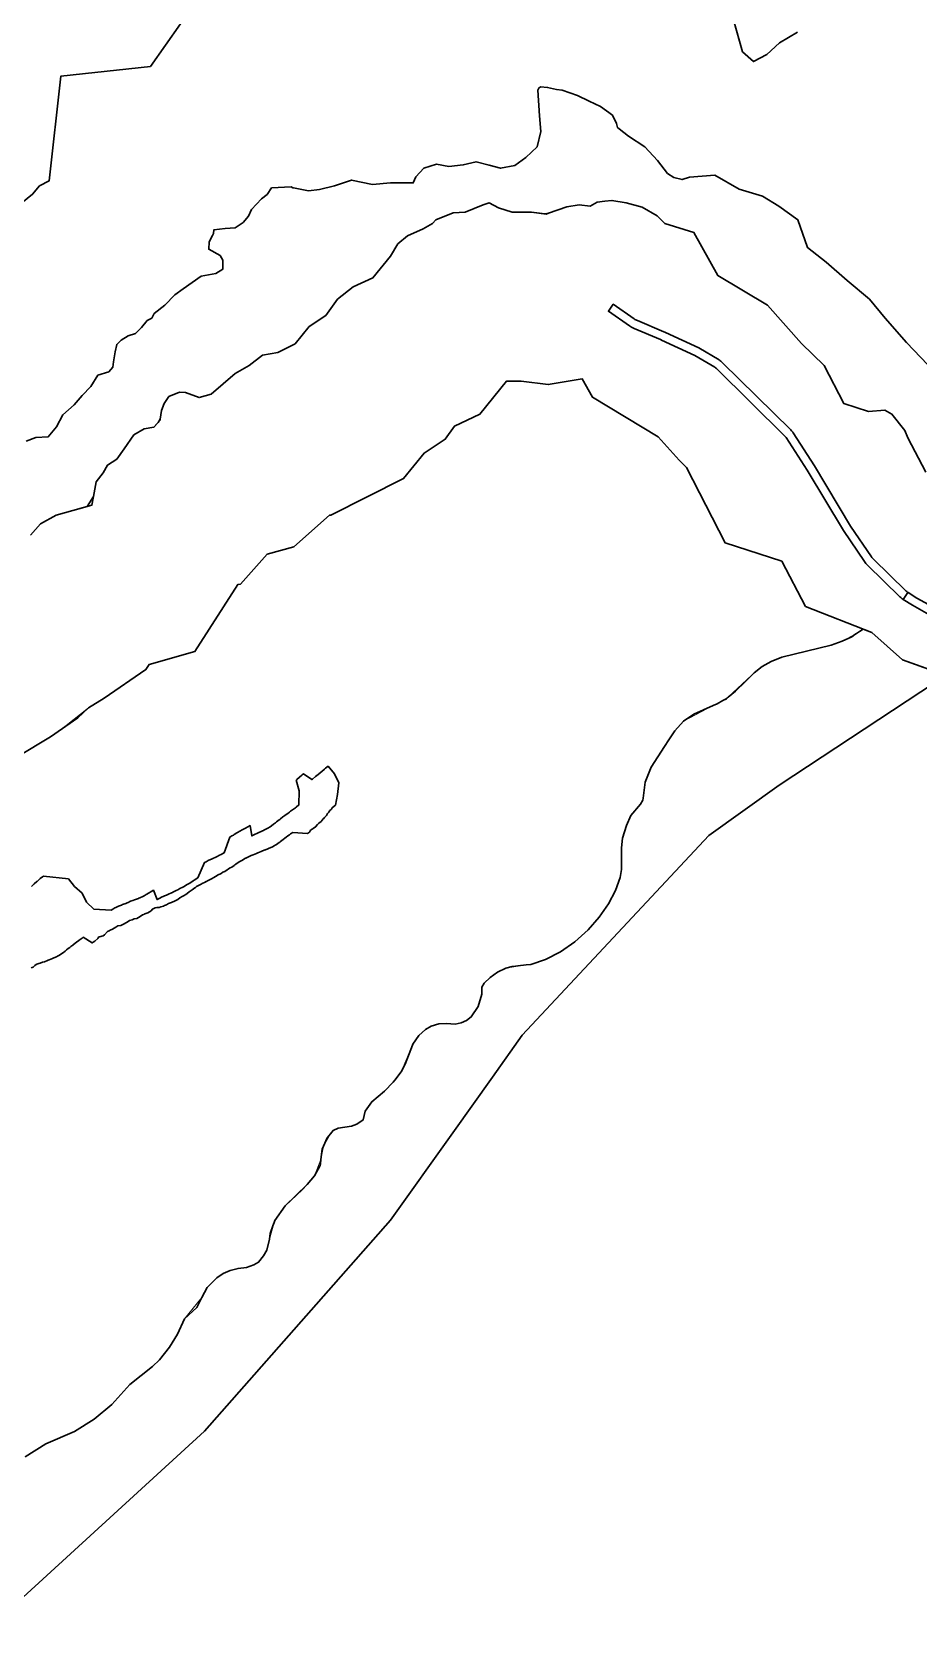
# Model space of a CAD drawing. Header units: millimetres. Extents: x 234550 to 240984, y 469077 to 474234.
# Drawn here: x 240563.2 to 240720.6, y 469108.1 to 469393.1 of the extents above; entities that cross this region are included whole.
import ezdxf

# ---------------------------------------------------------------- set-up
doc = ezdxf.new("R2010")
doc.units = ezdxf.units.MM
for name, color, linetype, lineweight in [('_Proposed institutional precinct_hatch', 150, 'Continuous', 0), ('_Proposed_footpath hatch', 161, 'Continuous', 30), ('E1', 108, 'Continuous', 30)]:
    doc.layers.add(name, color=color, linetype=linetype, lineweight=lineweight)
doc.layers.add('water', color=140, linetype='Continuous', lineweight=30, true_color=0x00cdfe)

msp = doc.modelspace()

# ---------------------------------------------------------------- linework, layer by layer
at = {"layer": '_Proposed institutional precinct_hatch'}
for points in [[(240628.68, 469208.46), (240628.68, 469208.46), (240630.71, 469213.19), (240630.8, 469213.41), (240631.86, 469214.94), (240633.03, 469216), (240634.01, 469216.59), (240635.41, 469216.97), (240636.72, 469217.08), (240638.26, 469216.94), (240639.34, 469217.17), (240640.29, 469217.6), (240641.11, 469218.22), (240642.38, 469220.05), (240643.02, 469222.24), (240643.02, 469223.51), (240643.43, 469224.23), (240644.5, 469225.2), (240645.79, 469226.16), (240647.25, 469226.9), (240650.91, 469227.45), (240651.7, 469227.53), (240654.32, 469228.44), (240656.96, 469229.8), (240659.52, 469231.58), (240661.86, 469233.67), (240663.85, 469235.92), (240665.51, 469238.3), (240666.76, 469240.67), (240667.57, 469242.98), (240667.79, 469244.43), (240667.78, 469248.26), (240668, 469249.97), (240668.67, 469252.23), (240669.48, 469253.99), (240671.15, 469255.99), (240671.64, 469257.06), (240672.02, 469259.92), (240673.08, 469262.57), (240676.21, 469267.45), (240677.29, 469269.02), (240678.79, 469270.71), (240684.08, 469273.5), (240685.79, 469274.38), (240686.71, 469274.98), (240690.85, 469278.85), (240691.31, 469279.3), (240692.76, 469280.45), (240694.35, 469281.35), (240696.22, 469282.1), (240704.98, 469284.24), (240706.96, 469284.93), (240709.52, 469286.31), (240710.05, 469286.66), (240710.69, 469287.07), (240700.46, 469291.11), (240696.22, 469299.15), (240686.19, 469302.4), (240679.31, 469315.8), (240678.01, 469317.07), (240674.31, 469321.24), (240662.64, 469328.24), (240660.82, 469331.5), (240654.81, 469330.49), (240649.97, 469331.09), (240647.42, 469331.09), (240642.65, 469325.23), (240638.17, 469323.13), (240636.53, 469320.83), (240632.77, 469318.33), (240629.1, 469313.83), (240616.21, 469307.32), (240616.01, 469307.29), (240609.65, 469301.72), (240604.93, 469300.41), (240600.2, 469295.08), (240599.72, 469295), (240592.06, 469283.12), (240583.96, 469280.81), (240583.4, 469279.91), (240576, 469274.85), (240573.2, 469273.09), (240568.12, 469269.1), (240566.49, 469267.96), (240560.67, 469264.47)], [(240561.98, 469140.11), (240565.67, 469142.44), (240570.75, 469144.64), (240574.25, 469146.83), (240577.36, 469149.38), (240580.58, 469152.94), (240584.58, 469156.15), (240585.83, 469157.34), (240587.62, 469159.6), (240589.04, 469161.91), (240590.23, 469164.62), (240593.34, 469168.38), (240594.29, 469170.21), (240595.99, 469171.9), (240597.13, 469172.64), (240598.38, 469173.2), (240599.75, 469173.57), (240601.23, 469173.76), (240602.57, 469174.22), (240603.4, 469174.66), (240604.29, 469175.78), (240604.87, 469176.82), (240605.31, 469178.74), (240606.16, 469181.73), (240606.3, 469182.1), (240608.11, 469184.71), (240612.03, 469188.49), (240613.35, 469189.99), (240614.47, 469192.91), (240614.93, 469195.26), (240616.14, 469197.47), (240616.62, 469198.05), (240617.51, 469198.48), (240619.86, 469198.85), (240620.81, 469199.19), (240621.95, 469199.95), (240622.33, 469201.48), (240623.47, 469203.13), (240625.76, 469205.03), (240627.28, 469206.65)]]:
    msp.add_lwpolyline(points, dxfattribs=at)
at = {"layer": '_Proposed_footpath hatch'}
msp.add_lwpolyline([(240708.44, 469305.38), (240702.04, 469316.09), (240698.28, 469321.91, 0.058545), (240697.83, 469322.44), (240685.69, 469334.45, 0.059613), (240685.12, 469334.87), (240681.52, 469337), (240675.63, 469339.72, 0.031457), (240675.29, 469339.89), (240670.61, 469341.86, -0.05303), (240670.05, 469342.17), (240666.34, 469344.76), (240665.48, 469343.53), (240669.19, 469340.94, 0.05303), (240670.02, 469340.48), (240674.71, 469338.51, -0.040921), (240674.92, 469338.39), (240680.82, 469335.66), (240684.36, 469333.58, -0.058721), (240684.64, 469333.37), (240696.79, 469321.37, -0.060274), (240697.02, 469321.09), (240700.77, 469315.3), (240707.17, 469304.57), (240710.9, 469299.1, 0.049559), (240711.47, 469298.42), (240717.21, 469292.8, 0.038263), (240717.75, 469292.37), (240718.62, 469293.6, -0.039585), (240718.24, 469293.89), (240712.52, 469299.49, -0.049559), (240712.14, 469299.94)], format="xyb", close=True, dxfattribs=at)
msp.add_lwpolyline([(240722.35, 469289.69), (240719.43, 469291.31), (240717.75, 469292.37), (240718.62, 469293.6, 0.002299), (240718.64, 469293.59), (240720.19, 469292.6), (240722.91, 469291.1)], format="xyb", dxfattribs=at)
at = {"layer": 'E1'}
for points in [[(240561.38, 469362.77), (240563.3, 469364.3), (240564.55, 469365.78), (240566.24, 469366.65), (240568.34, 469385.28), (240584.2, 469386.96), (240589.53, 469394.53)], [(240687.68, 469395.24), (240689.27, 469389.61), (240691.21, 469387.86), (240693.6, 469389.13), (240695.81, 469391.17), (240699.02, 469393.1)], [(240721.81, 469314.94), (240718.58, 469321.06), (240718.05, 469322.32), (240715.77, 469325.26), (240714.52, 469325.96), (240711.6, 469325.7), (240707.23, 469327.12), (240703.75, 469333.88), (240699.71, 469337.81), (240693.7, 469344.59), (240684.92, 469349.86), (240680.65, 469357.5), (240675.5, 469359.11), (240674.15, 469360.45), (240671.46, 469361.99), (240668.6, 469362.77), (240666.11, 469363.2), (240664.86, 469363.05), (240663.47, 469362.87), (240662.25, 469362.16), (240660.3, 469362.42), (240658.09, 469362.06), (240654.87, 469360.92), (240654.45, 469360.77), (240651.84, 469361.09), (240648.41, 469361.09), (240645.99, 469361.86), (240644.31, 469362.75), (240643.24, 469362.41), (240640.05, 469361.13), (240637.91, 469360.97), (240634.88, 469359.78), (240634.24, 469359.09), (240632.62, 469358.14), (240629.85, 469356.9), (240628.13, 469355.48), (240626.8, 469353.29), (240623.7, 469349.48), (240620.19, 469347.84), (240617.39, 469345.64), (240615.32, 469342.75), (240612.39, 469340.79), (240609.89, 469337.74), (240606.83, 469336.19), (240604.12, 469335.75), (240601.72, 469333.88), (240599.26, 469332.44), (240597.12, 469330.63), (240595.01, 469328.78), (240592.88, 469328.19), (240590.46, 469329.11), (240589.35, 469329.18), (240587.49, 469328.37), (240586.63, 469327.13), (240586.15, 469325.89), (240585.96, 469324.36), (240585.94, 469324.19), (240584.82, 469322.93), (240583.1, 469322.64), (240581.27, 469321.56), (240579.54, 469319.11), (240578.27, 469317.28), (240576.61, 469316.21), (240575.83, 469314.81), (240574.6, 469313.26), (240574.12, 469310.65), (240573.83, 469309.12), (240567.47, 469307.31), (240564.68, 469305.79), (240562.93, 469303.78)], [(240560.67, 469264.47), (240566.49, 469267.96), (240571.35, 469271.34), (240573.2, 469273.09), (240576, 469274.85), (240583.4, 469279.91), (240583.96, 469280.81), (240592.06, 469283.12), (240599.72, 469295), (240600.2, 469295.08), (240604.93, 469300.41), (240609.65, 469301.72), (240616.01, 469307.29), (240616.21, 469307.32), (240629.1, 469313.83), (240632.77, 469318.33), (240636.53, 469320.83), (240638.17, 469323.13), (240642.65, 469325.23), (240647.42, 469331.09), (240649.97, 469331.09), (240654.81, 469330.49), (240660.82, 469331.5), (240662.64, 469328.24), (240674.31, 469321.24), (240678.01, 469317.07), (240679.31, 469315.8), (240686.19, 469302.4), (240696.22, 469299.15), (240700.46, 469291.11), (240712.19, 469286.48), (240717.68, 469281.6), (240736.78, 469274.79)], [(240721.79, 469280.13), (240717.68, 469281.6), (240712.19, 469286.48), (240710.69, 469287.07), (240710.05, 469286.66), (240709.52, 469286.31), (240709.21, 469286.11), (240708.64, 469285.74), (240706.96, 469284.93), (240704.98, 469284.24), (240696.22, 469282.1), (240694.35, 469281.35), (240692.76, 469280.45), (240691.31, 469279.3), (240690.85, 469278.85), (240689.72, 469277.73), (240688.02, 469276.06), (240686.71, 469274.98), (240686.41, 469274.73), (240685.79, 469274.38), (240684.79, 469273.81), (240684.08, 469273.5), (240680.62, 469271.97), (240678.79, 469270.71), (240677.29, 469269.02), (240676.21, 469267.45), (240675.4, 469266.27), (240673.08, 469262.57), (240672.02, 469259.92), (240671.64, 469257.06), (240671.59, 469256.74), (240671.15, 469255.99), (240669.48, 469253.99), (240668.67, 469252.23), (240668, 469249.97), (240667.78, 469248.26), (240667.79, 469244.43), (240667.57, 469242.98), (240666.76, 469240.67), (240665.51, 469238.3), (240663.85, 469235.92), (240661.86, 469233.67), (240659.52, 469231.58), (240656.96, 469229.8), (240654.32, 469228.44), (240651.7, 469227.53), (240650.91, 469227.45), (240649.4, 469227.29), (240648.97, 469227.25), (240648.39, 469227.19), (240647.25, 469226.9), (240645.79, 469226.16), (240644.5, 469225.2), (240643.43, 469224.23), (240643.02, 469223.51), (240643.02, 469222.24), (240642.38, 469220.05), (240641.11, 469218.22), (240640.29, 469217.6), (240639.34, 469217.17), (240638.26, 469216.94), (240636.72, 469217.08), (240635.41, 469216.97), (240634.01, 469216.59), (240633.03, 469216), (240631.86, 469214.94), (240630.8, 469213.41), (240630.71, 469213.19), (240629.42, 469209.84), (240628.68, 469208.46), (240627.56, 469207.01), (240627.28, 469206.65), (240625.76, 469205.03), (240623.47, 469203.13), (240622.33, 469201.48), (240621.95, 469199.95), (240620.81, 469199.19), (240619.86, 469198.85), (240617.51, 469198.48), (240616.62, 469198.05), (240616.14, 469197.47), (240615.56, 469196.74), (240614.93, 469195.26), (240614.71, 469194.75), (240614.47, 469192.91), (240614.37, 469192.15), (240614.33, 469191.82), (240613.35, 469189.99), (240612.03, 469188.49), (240611.15, 469187.51), (240608.11, 469184.71), (240606.3, 469182.1), (240606.16, 469181.73), (240605.93, 469181.11), (240605.44, 469179.76), (240605.31, 469178.74), (240604.87, 469176.82), (240604.29, 469175.78), (240603.4, 469174.66), (240602.57, 469174.22), (240601.23, 469173.76), (240599.75, 469173.57), (240598.38, 469173.2), (240597.13, 469172.64), (240595.99, 469171.9), (240594.29, 469170.21), (240593.34, 469168.38), (240592.43, 469166.65), (240590.23, 469164.62), (240589.04, 469161.91), (240587.62, 469159.6), (240585.83, 469157.34), (240584.58, 469156.15), (240580.58, 469152.94), (240577.36, 469149.38), (240574.25, 469146.83), (240570.75, 469144.64), (240565.67, 469142.44), (240561.98, 469140.11)], [(240553.9, 469108.14), (240593.78, 469144.68), (240626.81, 469182.11), (240637.86, 469197.65), (240637.86, 469197.65), (240644.9, 469207.55), (240650.2, 469215), (240683.32, 469250.43), (240695.75, 469259.39), (240723.53, 469277.67)], [(240563.07, 469226.93), (240563.39, 469227.06), (240563.69, 469227.37), (240563.93, 469227.52), (240564.07, 469227.6), (240564.41, 469227.71), (240564.67, 469227.78), (240565.07, 469227.93), (240565.43, 469228.02), (240565.95, 469228.25), (240566.07, 469228.3), (240566.22, 469228.37), (240566.85, 469228.6), (240567.07, 469228.7), (240567.54, 469228.91), (240567.69, 469228.99), (240568.07, 469229.19), (240568.33, 469229.37), (240568.76, 469229.69), (240569.07, 469229.93), (240569.34, 469230.11), (240569.63, 469230.37), (240569.88, 469230.57), (240570.07, 469230.72), (240570.45, 469230.99), (240570.92, 469231.37), (240571.01, 469231.44), (240571.07, 469231.49), (240571.5, 469231.8), (240571.58, 469231.86), (240572.07, 469232.22), (240572.17, 469232.28), (240572.29, 469232.37), (240573.88, 469231.37), (240574.07, 469231.5), (240574.35, 469231.65), (240574.87, 469232.17), (240575.01, 469232.39), (240575.16, 469232.46), (240575.84, 469232.61), (240576.07, 469232.83), (240576.58, 469233.37), (240576.91, 469233.53), (240577.07, 469233.64), (240577.49, 469233.79), (240578.07, 469234.17), (240578.45, 469234.37), (240578.97, 469234.48), (240579.34, 469234.64), (240580.07, 469235.04), (240580.49, 469235.37), (240580.96, 469235.49), (240581.07, 469235.54), (240581.32, 469235.62), (240581.77, 469235.68), (240582.07, 469235.89), (240582.41, 469236.04), (240582.78, 469236.37), (240583.01, 469236.43), (240583.07, 469236.46), (240583.23, 469236.53), (240583.77, 469236.68), (240584.07, 469236.91), (240584.36, 469237.08), (240584.57, 469237.37), (240584.93, 469237.52), (240585.07, 469237.6), (240585.36, 469237.66), (240585.78, 469237.66), (240586.07, 469237.78), (240586.54, 469237.91), (240586.69, 469238), (240587.07, 469238.15), (240587.23, 469238.22), (240587.44, 469238.37), (240587.93, 469238.52), (240588.07, 469238.58), (240588.47, 469238.77), (240588.62, 469238.83), (240589.07, 469239.1), (240589.4, 469239.37), (240589.84, 469239.6), (240590.07, 469239.72), (240590.49, 469239.95), (240591, 469240.38), (240591.07, 469240.43), (240591.24, 469240.54), (240591.64, 469240.81), (240592.07, 469241.14), (240592.22, 469241.23), (240592.4, 469241.37), (240592.83, 469241.62), (240593.07, 469241.76), (240593.49, 469241.96), (240593.82, 469242.12), (240594.07, 469242.25), (240594.17, 469242.28), (240594.34, 469242.37), (240594.82, 469242.63), (240595.07, 469242.77), (240595.46, 469242.98), (240596.06, 469243.33), (240596.13, 469243.37), (240596.75, 469243.7), (240597.07, 469243.91), (240597.39, 469244.05), (240597.85, 469244.37), (240597.99, 469244.45), (240598.07, 469244.5), (240598.38, 469244.68), (240598.63, 469244.81), (240599.07, 469245.14), (240599.21, 469245.24), (240599.35, 469245.37), (240599.8, 469245.64), (240600.07, 469245.81), (240600.43, 469246.02), (240601.06, 469246.39), (240601.13, 469246.43), (240601.73, 469246.71), (240602.07, 469246.87), (240602.44, 469247.01), (240603.04, 469247.27), (240603.14, 469247.3), (240603.29, 469247.37), (240603.84, 469247.61), (240604.07, 469247.7), (240604.56, 469247.89), (240604.6, 469247.9), (240605.07, 469248.09), (240605.28, 469248.17), (240605.74, 469248.37), (240605.97, 469248.47), (240606.07, 469248.52), (240606.49, 469248.79), (240606.59, 469248.86), (240607.07, 469249.2), (240607.18, 469249.27), (240607.3, 469249.37), (240607.75, 469249.7), (240608.07, 469249.94), (240608.32, 469250.12), (240608.62, 469250.37), (240608.88, 469250.57), (240609.07, 469250.71), (240609.46, 469250.99), (240612.07, 469250.79), (240612.41, 469251.04), (240612.64, 469251.37), (240612.91, 469251.54), (240613.07, 469251.66), (240613.5, 469251.95), (240613.83, 469252.37), (240613.95, 469252.49), (240614.07, 469252.62), (240614.51, 469252.94), (240614.86, 469253.37), (240614.96, 469253.48), (240615.07, 469253.63), (240615.44, 469254.01), (240615.65, 469254.37), (240615.86, 469254.59), (240616.07, 469254.86), (240616.33, 469255.12), (240616.47, 469255.37), (240616.8, 469255.65), (240617.07, 469255.84), (240617.43, 469257.73), (240617.63, 469259.81), (240616.86, 469261.37), (240615.72, 469262.73), (240615.3, 469262.37), (240615.17, 469262.28), (240615.07, 469262.2), (240614.62, 469261.83), (240614.1, 469261.37), (240614.08, 469261.36), (240614.07, 469261.35), (240613.97, 469261.28), (240613.52, 469260.92), (240612.97, 469260.47), (240612.86, 469260.37), (240611.36, 469261.37), (240611.21, 469261.24), (240611.07, 469261.13), (240610.67, 469260.78), (240610.2, 469260.37), (240610.13, 469260.32), (240610.07, 469260.27), (240610.59, 469258.37), (240610.56, 469255.86), (240610.56, 469255.86), (240610.07, 469255.47), (240609.94, 469255.37), (240609.44, 469255.01), (240609.07, 469254.74), (240608.86, 469254.58), (240608.58, 469254.37), (240608.29, 469254.16), (240608.07, 469253.99), (240607.72, 469253.73), (240607.26, 469253.37), (240607.15, 469253.29), (240607.07, 469253.23), (240606.59, 469252.86), (240606.4, 469252.7), (240606.07, 469252.44), (240605.99, 469252.37), (240605.45, 469251.99), (240605.07, 469251.75), (240604.83, 469251.61), (240604.35, 469251.37), (240604.16, 469251.29), (240604.07, 469251.25), (240603.85, 469251.15), (240603.47, 469250.98), (240603.07, 469250.8), (240602.79, 469250.66), (240602.2, 469250.37), (240601.88, 469252.19), (240601.48, 469251.97), (240601.07, 469251.75), (240600.83, 469251.62), (240600.39, 469251.37), (240600.19, 469251.26), (240600.07, 469251.2), (240599.65, 469250.95), (240599.55, 469250.89), (240599.07, 469250.6), (240598.93, 469250.52), (240598.68, 469250.37), (240598.3, 469250.15), (240597.31, 469247.37), (240597.08, 469247.22), (240596.78, 469247.08), (240596.49, 469246.96), (240596.07, 469246.72), (240595.83, 469246.62), (240595.31, 469246.37), (240595.14, 469246.3), (240595.07, 469246.26), (240594.87, 469246.17), (240594.46, 469245.99), (240594.07, 469245.79), (240593.8, 469245.65), (240592.64, 469242.94), (240591.95, 469242.5), (240591.81, 469242.37), (240591.35, 469242.1), (240591.07, 469241.91), (240590.72, 469241.73), (240590.08, 469241.32), (240589.94, 469241.25), (240589.45, 469241), (240589.07, 469240.8), (240588.77, 469240.67), (240588.21, 469240.37), (240588.11, 469240.33), (240587.96, 469240.26), (240587.43, 469240.02), (240587.07, 469239.87), (240586.72, 469239.73), (240586.06, 469239.43), (240585.97, 469239.37), (240585.38, 469239.07), (240584.73, 469240.72), (240584.15, 469240.37), (240583.99, 469240.28), (240583.47, 469239.98), (240583.07, 469239.72), (240582.85, 469239.6), (240582.35, 469239.37), (240582.14, 469239.31), (240582.07, 469239.28), (240581.92, 469239.22), (240581.41, 469239.04), (240581.07, 469238.91), (240580.69, 469238.75), (240580.27, 469238.57), (240580.07, 469238.49), (240579.99, 469238.45), (240579.84, 469238.37), (240579.28, 469238.17), (240579.07, 469238.09), (240578.55, 469237.87), (240578.07, 469237.67), (240577.88, 469237.57), (240577.55, 469237.37), (240577.23, 469237.21), (240574.16, 469237.37), (240572.86, 469238.59), (240572.07, 469240.2), (240570.75, 469241.37), (240569.67, 469242.77), (240565.23, 469243.22), (240565.07, 469243.09), (240564.67, 469242.78), (240564.22, 469242.37), (240564.14, 469242.3), (240564.07, 469242.25), (240563.6, 469241.85), (240563.08, 469241.38)], [(240563.07, 469226.93), (240563.39, 469227.06), (240563.69, 469227.37), (240563.93, 469227.52), (240564.07, 469227.6), (240564.41, 469227.71), (240564.67, 469227.78), (240565.07, 469227.93), (240565.43, 469228.02), (240565.95, 469228.25), (240566.07, 469228.3), (240566.22, 469228.37), (240566.85, 469228.6), (240567.07, 469228.7), (240567.54, 469228.91), (240567.69, 469228.99), (240568.07, 469229.19), (240568.33, 469229.37), (240568.76, 469229.69), (240569.07, 469229.93), (240569.34, 469230.11), (240569.63, 469230.37), (240569.88, 469230.57), (240570.07, 469230.72), (240570.45, 469230.99), (240570.92, 469231.37), (240571.01, 469231.44), (240571.07, 469231.49), (240571.5, 469231.8), (240571.58, 469231.86), (240572.07, 469232.22), (240572.17, 469232.28), (240572.29, 469232.37), (240573.88, 469231.37), (240574.07, 469231.5), (240574.35, 469231.65), (240574.87, 469232.17), (240575.01, 469232.39), (240575.16, 469232.46), (240575.84, 469232.61), (240576.07, 469232.83), (240576.58, 469233.37), (240576.91, 469233.53), (240577.07, 469233.64), (240577.49, 469233.79), (240578.07, 469234.17), (240578.45, 469234.37), (240578.97, 469234.48), (240579.34, 469234.64), (240580.07, 469235.04), (240580.49, 469235.37), (240580.96, 469235.49), (240581.07, 469235.54), (240581.32, 469235.62), (240581.77, 469235.68), (240582.07, 469235.89), (240582.41, 469236.04), (240582.78, 469236.37), (240583.01, 469236.43), (240583.07, 469236.46), (240583.23, 469236.53), (240583.77, 469236.68), (240584.07, 469236.91), (240584.36, 469237.08), (240584.57, 469237.37), (240584.93, 469237.52), (240585.07, 469237.6), (240585.36, 469237.66), (240585.78, 469237.66), (240586.07, 469237.78), (240586.54, 469237.91), (240586.69, 469238), (240587.07, 469238.15), (240587.23, 469238.22), (240587.44, 469238.37), (240587.93, 469238.52), (240588.07, 469238.58), (240588.47, 469238.77), (240588.62, 469238.83), (240589.07, 469239.1), (240589.4, 469239.37), (240589.84, 469239.6), (240590.07, 469239.72), (240590.49, 469239.95), (240591, 469240.38), (240591.07, 469240.43), (240591.24, 469240.54), (240591.64, 469240.81), (240592.07, 469241.14), (240592.22, 469241.23), (240592.4, 469241.37), (240592.83, 469241.62), (240593.07, 469241.76), (240593.49, 469241.96), (240593.82, 469242.12), (240594.07, 469242.25), (240594.17, 469242.28), (240594.34, 469242.37), (240594.82, 469242.63), (240595.07, 469242.77), (240595.46, 469242.98), (240596.06, 469243.33), (240596.13, 469243.37), (240596.75, 469243.7), (240597.07, 469243.91), (240597.39, 469244.05), (240597.85, 469244.37), (240597.99, 469244.45), (240598.07, 469244.5), (240598.38, 469244.68), (240598.63, 469244.81), (240599.07, 469245.14), (240599.21, 469245.24), (240599.35, 469245.37), (240599.8, 469245.64), (240600.07, 469245.81), (240600.43, 469246.02), (240601.06, 469246.39), (240601.13, 469246.43), (240601.73, 469246.71), (240602.07, 469246.87), (240602.44, 469247.01), (240603.04, 469247.27), (240603.14, 469247.3), (240603.29, 469247.37), (240603.84, 469247.61), (240604.07, 469247.7), (240604.56, 469247.89), (240604.6, 469247.9), (240605.07, 469248.09), (240605.28, 469248.17), (240605.74, 469248.37), (240605.97, 469248.47), (240606.07, 469248.52), (240606.49, 469248.79), (240606.59, 469248.86), (240607.07, 469249.2), (240607.18, 469249.27), (240607.3, 469249.37), (240607.75, 469249.7), (240608.07, 469249.94), (240608.32, 469250.12), (240608.62, 469250.37), (240608.88, 469250.57), (240609.07, 469250.71), (240609.46, 469250.99), (240612.07, 469250.79), (240612.41, 469251.04), (240612.64, 469251.37), (240612.91, 469251.54), (240613.07, 469251.66), (240613.5, 469251.95), (240613.83, 469252.37), (240613.95, 469252.49), (240614.07, 469252.62), (240614.51, 469252.94), (240614.86, 469253.37), (240614.96, 469253.48), (240615.07, 469253.63), (240615.44, 469254.01), (240615.65, 469254.37), (240615.86, 469254.59), (240616.07, 469254.86), (240616.33, 469255.12), (240616.47, 469255.37), (240616.8, 469255.65), (240617.07, 469255.84), (240617.43, 469257.73), (240617.63, 469259.81), (240616.86, 469261.37), (240615.72, 469262.73), (240615.3, 469262.37), (240615.17, 469262.28), (240615.07, 469262.2), (240614.62, 469261.83), (240614.1, 469261.37), (240614.08, 469261.36), (240614.07, 469261.35), (240613.97, 469261.28), (240613.52, 469260.92), (240612.97, 469260.47), (240612.86, 469260.37), (240611.36, 469261.37), (240611.21, 469261.24), (240611.07, 469261.13), (240610.67, 469260.78), (240610.2, 469260.37), (240610.13, 469260.32), (240610.07, 469260.27), (240610.59, 469258.37), (240610.56, 469255.86), (240610.07, 469255.47), (240609.94, 469255.37), (240609.44, 469255.01), (240609.07, 469254.74), (240608.86, 469254.58), (240608.58, 469254.37), (240608.29, 469254.16), (240608.07, 469253.99), (240607.72, 469253.73), (240607.26, 469253.37), (240607.15, 469253.29), (240607.07, 469253.23), (240606.59, 469252.86), (240606.4, 469252.7), (240606.07, 469252.44), (240605.99, 469252.37), (240605.45, 469251.99), (240605.07, 469251.75), (240604.83, 469251.61), (240604.35, 469251.37), (240604.16, 469251.29), (240604.07, 469251.25), (240603.85, 469251.15), (240603.47, 469250.98), (240603.07, 469250.8), (240602.79, 469250.66), (240602.2, 469250.37), (240601.88, 469252.19), (240601.48, 469251.97), (240601.07, 469251.75), (240600.83, 469251.62), (240600.39, 469251.37), (240600.19, 469251.26), (240600.07, 469251.2), (240599.65, 469250.95), (240599.55, 469250.89), (240599.07, 469250.6), (240598.93, 469250.52), (240598.68, 469250.37), (240598.3, 469250.15), (240597.31, 469247.37), (240597.08, 469247.22), (240596.78, 469247.08), (240596.49, 469246.96), (240596.07, 469246.72), (240595.83, 469246.62), (240595.31, 469246.37), (240595.14, 469246.3), (240595.07, 469246.26), (240594.87, 469246.17), (240594.46, 469245.99), (240594.07, 469245.79), (240593.8, 469245.65), (240592.64, 469242.94), (240591.95, 469242.5), (240591.81, 469242.37), (240591.35, 469242.1), (240591.07, 469241.91), (240590.72, 469241.73), (240590.08, 469241.32), (240589.94, 469241.25), (240589.45, 469241), (240589.07, 469240.8), (240588.77, 469240.67), (240588.21, 469240.37), (240588.11, 469240.33), (240587.96, 469240.26), (240587.43, 469240.02), (240587.07, 469239.87), (240586.72, 469239.73), (240586.06, 469239.43), (240585.97, 469239.37), (240585.38, 469239.07), (240584.73, 469240.72), (240584.15, 469240.37), (240583.99, 469240.28), (240583.47, 469239.98), (240583.07, 469239.72), (240582.85, 469239.6), (240582.35, 469239.37), (240582.14, 469239.31), (240582.07, 469239.28), (240581.92, 469239.22), (240581.41, 469239.04), (240581.07, 469238.91), (240580.69, 469238.75), (240580.27, 469238.57), (240580.07, 469238.49), (240579.99, 469238.45), (240579.84, 469238.37), (240579.28, 469238.17), (240579.07, 469238.09), (240578.55, 469237.87), (240578.07, 469237.67), (240577.88, 469237.57), (240577.55, 469237.37), (240577.23, 469237.21), (240574.16, 469237.37), (240572.86, 469238.59), (240572.07, 469240.2), (240570.75, 469241.37), (240569.67, 469242.77), (240565.23, 469243.22), (240565.07, 469243.09), (240564.67, 469242.78), (240564.22, 469242.37), (240564.14, 469242.3), (240564.07, 469242.25), (240563.6, 469241.85), (240563.08, 469241.38)]]:
    msp.add_lwpolyline(points, dxfattribs=at)
msp.add_lwpolyline([(240722.35, 469289.69), (240719.43, 469291.31), (240717.75, 469292.37), (240718.62, 469293.6, 0.002299), (240718.64, 469293.59), (240720.19, 469292.6), (240722.91, 469291.1)], format="xyb", dxfattribs=at)
at = {"layer": 'water'}
for points in [[(240722.18, 469333.98), (240718.35, 469337.96), (240714.61, 469342.27), (240711.79, 469345.65), (240707.86, 469349), (240704.13, 469352.23), (240700.78, 469354.82), (240699.07, 469359.78), (240695.72, 469362.2), (240692.84, 469363.97), (240688.68, 469365.18), (240684.35, 469367.7), (240679.87, 469367.32), (240678.55, 469366.9), (240677.1, 469367.28), (240675.97, 469367.96), (240674.19, 469370.28), (240671.96, 469372.74), (240669.03, 469374.61), (240667.37, 469375.92), (240667.09, 469376.14), (240666.93, 469376.83), (240666.18, 469378.35), (240664.09, 469379.88), (240662.04, 469380.8), (240659.98, 469381.85), (240657.29, 469382.77), (240656.28, 469382.89), (240654.67, 469383.26), (240653.42, 469383.38), (240653.1, 469383.14), (240652.94, 469382.77), (240653.25, 469378.21), (240653.47, 469375.41), (240652.86, 469372.73), (240650.82, 469370.84), (240648.86, 469369.41), (240646.34, 469368.91), (240644.29, 469369.48), (240641.99, 469370.06), (240639.73, 469369.51), (240637.15, 469369.24), (240634.98, 469369.62), (240632.75, 469368.9), (240631.3, 469367.39), (240630.85, 469366.31), (240626.78, 469366.31), (240623.6, 469366.05), (240619.91, 469366.82), (240616.86, 469365.8), (240614.19, 469365.16), (240612.28, 469364.91), (240609.61, 469365.42), (240609.5, 469365.41), (240609.18, 469365.62), (240605.72, 469365.42), (240604.91, 469364.26), (240603.89, 469363.48), (240602.14, 469361.58), (240601.62, 469360.4), (240600.69, 469359.29), (240599.27, 469358.34), (240597.47, 469358.19), (240595.46, 469357.98), (240595.38, 469357.32), (240595.37, 469357.19), (240595.22, 469356.99), (240594.64, 469355.85), (240594.56, 469354.54), (240596.58, 469353.44), (240597.03, 469352.6), (240597.03, 469350.98), (240595.79, 469350.22), (240593.21, 469349.74), (240590.02, 469347.51), (240588.54, 469346.42), (240586.74, 469344.6), (240584.87, 469343.11), (240584.43, 469342.27), (240583.64, 469341.87), (240582.63, 469340.66), (240581.55, 469339.59), (240580.24, 469339.15), (240579, 469338.39), (240578.23, 469337.62), (240577.95, 469336.29), (240577.66, 469334.57), (240577.54, 469333.62), (240576.81, 469332.78), (240574.9, 469332.15), (240573.66, 469330.18), (240572.12, 469328.54), (240570.65, 469326.88), (240568.69, 469325.11), (240567.56, 469323.02), (240566.09, 469321.25), (240563.9, 469321.1), (240562.16, 469320.47)], [(240562.93, 469303.78), (240564.68, 469305.79), (240567.47, 469307.31), (240572.97, 469308.88), (240574.12, 469310.65), (240574.6, 469313.26), (240575.83, 469314.81), (240576.61, 469316.21), (240578.27, 469317.28), (240579.54, 469319.11), (240581.27, 469321.56), (240583.1, 469322.64), (240584.82, 469322.93), (240585.58, 469323.79), (240585.96, 469324.36), (240586.15, 469325.89), (240586.63, 469327.13), (240587.49, 469328.37), (240589.35, 469329.18), (240590.46, 469329.11), (240592.88, 469328.19), (240595.01, 469328.78), (240597.12, 469330.63), (240599.26, 469332.44), (240601.72, 469333.88), (240604.12, 469335.75), (240606.83, 469336.19), (240609.89, 469337.74), (240612.39, 469340.79), (240615.32, 469342.75), (240617.39, 469345.64), (240620.19, 469347.84), (240623.7, 469349.48), (240626.8, 469353.29), (240628.13, 469355.48), (240629.85, 469356.9), (240632.62, 469358.14), (240634.24, 469359.09), (240634.88, 469359.78), (240637.91, 469360.97), (240640.05, 469361.13), (240643.24, 469362.41), (240644.31, 469362.75), (240645.99, 469361.86), (240648.41, 469361.09), (240651.84, 469361.09), (240654.18, 469360.8), (240654.87, 469360.92), (240658.09, 469362.06), (240660.3, 469362.42), (240662.25, 469362.16), (240663.47, 469362.87), (240664.86, 469363.05), (240666.11, 469363.2), (240668.6, 469362.77), (240671.46, 469361.99), (240674.15, 469360.45), (240675.5, 469359.11), (240680.65, 469357.5), (240684.92, 469349.86), (240693.7, 469344.59), (240699.71, 469337.81), (240703.75, 469333.88), (240707.23, 469327.12), (240711.6, 469325.7), (240714.52, 469325.96), (240715.77, 469325.26), (240718.05, 469322.32), (240718.58, 469321.06), (240721.81, 469314.94)]]:
    msp.add_lwpolyline(points, dxfattribs=at)

doc.saveas('drawing.dxf')
